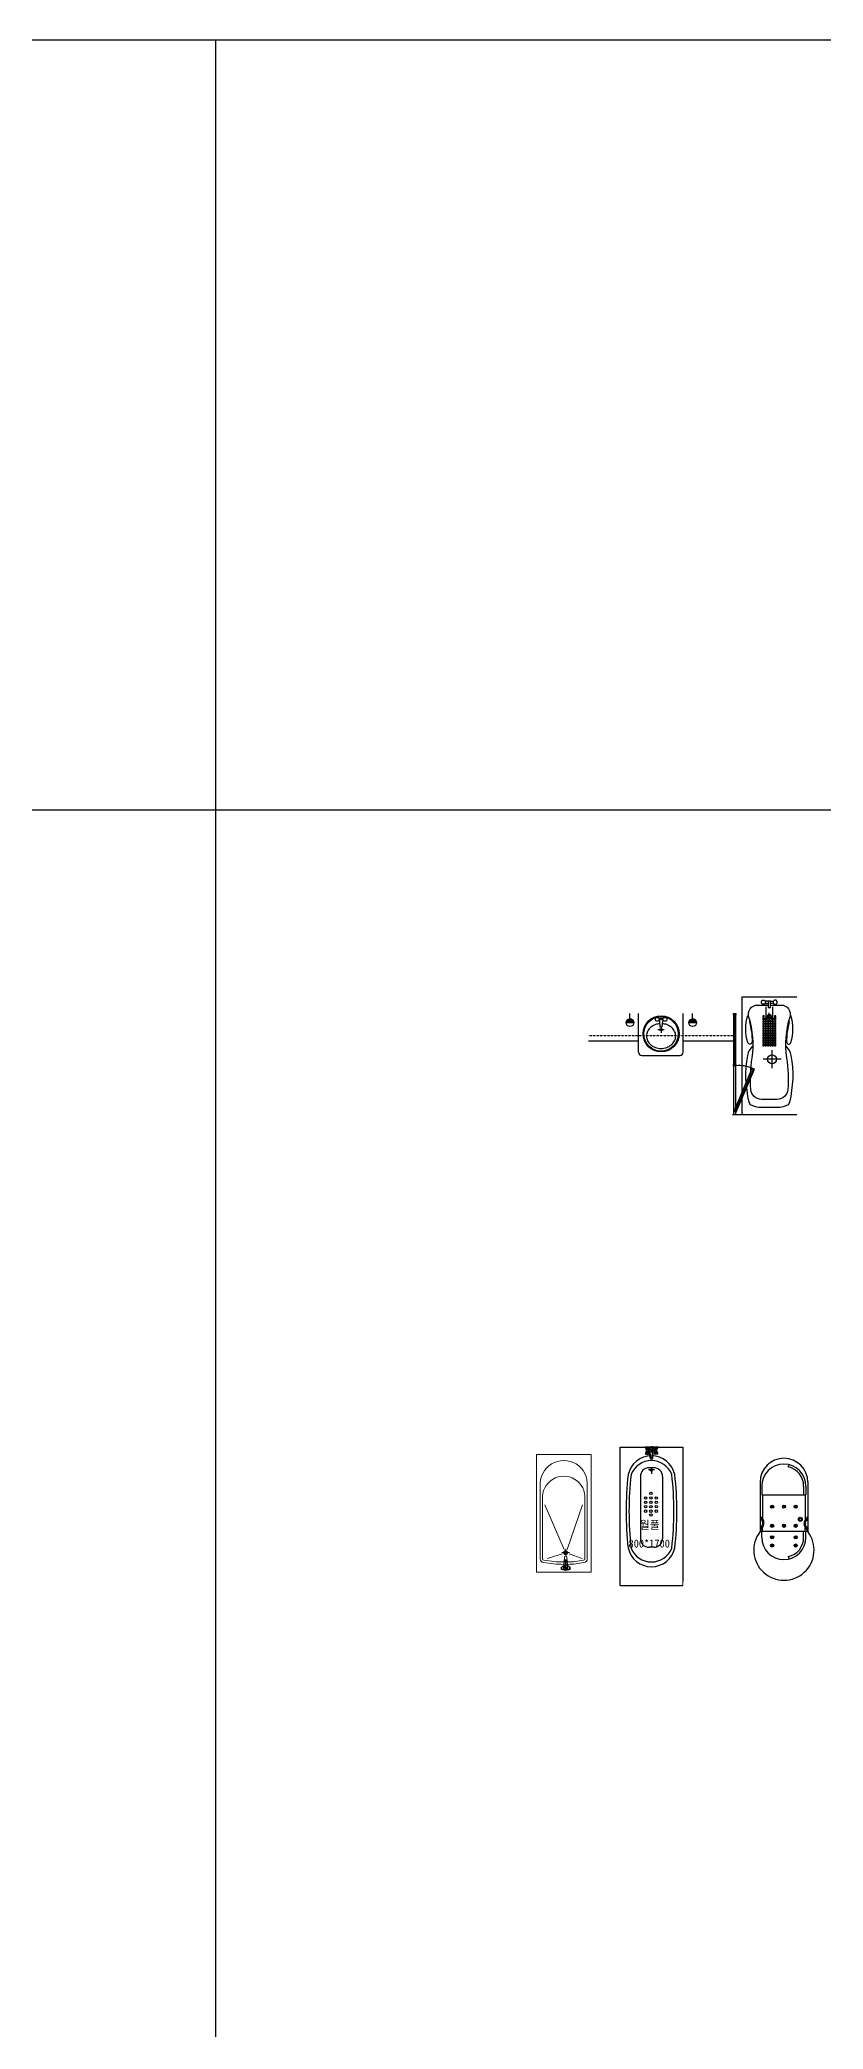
# Model space of a CAD drawing. Header units: inches. Extents: x -1249499 to 290957, y -589671 to 1013543.
# Drawn here: x -1109828 to -1099830, y 295244 to 320622 of the extents above; entities that cross this region are included whole.
import ezdxf

# ---------------------------------------------------------------- set-up
doc = ezdxf.new("R2010")
doc.units = ezdxf.units.IN
doc.header["$MEASUREMENT"] = 0
doc.linetypes.add('HIDDEN2', pattern=[0.1875, 0.125, -0.0625])
for name, color, linetype in [('6FIN', 6, 'Continuous'), ('ANGLE', 7, 'Continuous'), ('BATH', 4, 'Continuous'), ('DIM', 1, 'Continuous'), ('FIN', 6, 'Continuous'), ('new01', 1, 'Continuous'), ('SEM', 6, 'Continuous'), ('TILEFIN', 1, 'Continuous'), ('TOIL', 9, 'Continuous'), ('TOILET', 6, 'Continuous'), ('WID', 4, 'Continuous'), ('글씨', 5, 'Continuous'), ('내부배치도', 1, 'Continuous'), ('마감벽', 1, 'Continuous'), ('벽체마감', 1, 'Continuous')]:
    doc.layers.add(name, color=color, linetype=linetype)
doc.styles.get("Standard").update_dxf_attribs({"font": 'DotumChe.ttf'})

msp = doc.modelspace()

# ---------------------------------------------------------------- hatches: boundary and pattern name
at = {"layer": 'new01', "linetype": 'ByBlock'}
h = msp.add_hatch(dxfattribs=at)
h.set_pattern_fill('ANSI31', color=256, style=0)
h.set_pattern_definition([(135, (-1209639.76821, 64987.22345), (0.08838834765, 0.08838834765), [])])
h.paths.add_polyline_path([(-1102247.2, 308083.9, 1), (-1102345.3, 308083.9)])
h = msp.add_hatch(dxfattribs=at)
h.set_pattern_fill('ANSI31', color=256, style=0)
h.set_pattern_definition([(135, (-1209812.26821, 64987.22345), (0.08838834765, 0.08838834765), [])])
h.paths.add_polyline_path([(-1101447.2, 308083.9, 1), (-1101545.3, 308083.9)])

# ---------------------------------------------------------------- linework, layer by layer
at = {"color": 6}
for p, q in [((-1249499, 320622.1), (-803046.5, 320622.1)), ((-1107585, 320622.1), (-1107585, 217675.1)), ((-1193392, 310801), (-803046.5, 310801))]:
    msp.add_line(p, q, dxfattribs=at)
at = {"color": 1}
for p, q in [((-1102423.3, 302668.3), (-1101623.3, 302668.3)), ((-1102423.3, 300903.3), (-1101623.3, 300903.3))]:
    msp.add_line(p, q, dxfattribs=at)
at = {"layer": '6FIN', "color": 1}
msp.add_line((-1100867.9, 308414.4), (-1100867.9, 306914.4), dxfattribs=at)
at = {"layer": 'ANGLE', "color": 1}
for points in [[(-1100943.4, 308182.9), (-1100973.4, 308182.9), (-1100973.4, 308200.9), (-1100943.4, 308200.9)], [(-1100943.4, 307533.8), (-1100973.4, 307533.8), (-1100973.4, 307551.8), (-1100943.4, 307551.8)]]:
    msp.add_lwpolyline(points, close=True, dxfattribs=at)
at = {"layer": 'BATH'}
for p, q in [((-1100275.6, 302416.8), (-1100265, 302445.4)), ((-1100636.9, 302222.4), (-1100636.9, 301591.2)), ((-1100613.5, 302171.7), (-1100613.5, 302061.9)), ((-1100613.5, 302061.9), (-1100050.2, 302061.9)), ((-1100603.5, 302061.9), (-1100603.5, 301755.7)), ((-1100079.9, 302171.3), (-1100079.9, 302061.9)), ((-1100060.2, 302061.9), (-1100060.2, 301745)), ((-1100050.2, 302171.7), (-1100050.2, 302061.9)), ((-1100026.8, 302222.4), (-1100026.8, 301591.2)), ((-1100625.1, 301755.1), (-1100636.9, 301748.5)), ((-1100625.1, 301755.1), (-1100625.1, 301781.3)), ((-1100040.5, 301742.4), (-1100040.5, 301769.3)), ((-1100625.1, 301643.2), (-1100636.9, 301648.4)), ((-1100026.8, 301591.2), (-1100636.9, 301591.2)), ((-1100625.1, 301612.8), (-1100625.1, 301643.2)), ((-1100613.5, 301518), (-1100613.5, 301591.2)), ((-1100603.5, 301591.2), (-1100603.5, 301641.8)), ((-1100079.9, 301518), (-1100079.9, 301591.2)), ((-1100060.2, 301591.2), (-1100060.2, 301641.8)), ((-1100050.2, 301518), (-1100050.2, 301591.2)), ((-1100040.5, 301742.4), (-1100026.8, 301734)), ((-1100040.5, 301646), (-1100026.8, 301654.5)), ((-1100040.5, 301615.8), (-1100040.5, 301646)), ((-1100275.6, 301272.5), (-1100265, 301244.4))]:
    msp.add_line(p, q, dxfattribs=at)
at = {"layer": 'BATH', "color": 1}
for centre, radius in [((-1100481.8, 301908.7), 20), ((-1100481.8, 301908.7), 10), ((-1100331.8, 301908.7), 20), ((-1100331.8, 301908.7), 10), ((-1100181.8, 301908.7), 20), ((-1100181.8, 301908.7), 10), ((-1100122.3, 301749.1), 25), ((-1100122.3, 301749.1), 15), ((-1100481.8, 301666.2), 20), ((-1100481.8, 301519.3), 20), ((-1100481.8, 301666.2), 10), ((-1100481.8, 301519.3), 10), ((-1100331.8, 301666.2), 20), ((-1100331.8, 301666.2), 10), ((-1100181.8, 301666.2), 20), ((-1100181.8, 301519.3), 20), ((-1100181.8, 301666.2), 10), ((-1100181.8, 301519.3), 10), ((-1100481.8, 301415.1), 20), ((-1100481.8, 301415.1), 10), ((-1100181.8, 301415.1), 20), ((-1100181.8, 301415.1), 10)]:
    msp.add_circle(centre, radius, dxfattribs=at)
at = {"layer": 'BATH'}
for centre, radius, start, end in [((-1100331.8, 302222.4), 305.1, 0, 180), ((-1100331.8, 302171.7), 281.7, 0, 180), ((-1100331.8, 302171.3), 251.9, 0, 77.10599), ((-1100686.4, 301695.4), 105.5, 54.51101, 62.04631), ((-1100686.4, 301698.8), 100.5, 316.4539, 52.45227), ((-1100686.4, 301698.8), 85.5, 316.4539, 44.24965), ((-1099977.3, 301688), 100.5, 128.96888, 176.94358), ((-1099977.3, 301688), 85.5, 137.66316, 176.40688), ((-1099977.3, 301684.8), 105.5, 117.95369, 126.80546), ((-1100331.8, 301356.3), 385, 142.40935, 37.59065), ((-1100331.8, 301371.2), 380, 140.51325, 143.39979), ((-1100331.8, 301367), 400, 137.02217, 137.15391), ((-1100331.8, 301367), 385, 137.02217, 139.6186), ((-1100331.8, 301518), 281.7, 180, 0), ((-1100331.8, 301367), 380, 137.02217, 137.02585), ((-1100686.4, 301698.8), 105.5, 316.4539, 316.46757), ((-1100331.8, 301518), 251.9, 282.89401, 0), ((-1099977.3, 301698.8), 100.5, 183.05642, 223.5461), ((-1099977.3, 301698.8), 85.5, 183.59312, 222.33684), ((-1099977.3, 301698.8), 80.5, 183.59312, 183.81655), ((-1099977.3, 301688), 80.5, 176.18345, 176.40688), ((-1100331.8, 301367), 385, 40.82908, 42.97783), ((-1100331.8, 301371.8), 380, 36.60021, 39.94872)]:
    msp.add_arc(centre, radius, start, end, dxfattribs=at)
at = {"layer": 'DIM', "color": 3}
for p, q in [((-1100368.7, 307617.9), (-1100596.3, 307617.9)), ((-1100482.5, 307504.1), (-1100482.5, 307731.7))]:
    msp.add_line(p, q, dxfattribs=at)
msp.add_circle((-1100482.5, 307617.9), 57.3, dxfattribs=at)
at = {"layer": 'FIN', "color": 1}
for p, q in [((-1100973.4, 308200.9), (-1100973.4, 307541.4)), ((-1100943.4, 307541.4), (-1100943.4, 308200.9)), ((-1100973.4, 307683.8), (-1100973.4, 306914.4)), ((-1100943.4, 306914.4), (-1100943.4, 307683.8)), ((-1100971.8, 306942.1), (-1100735.8, 307502.2)), ((-1100943.4, 306932.4), (-1100707.4, 307492.5))]:
    msp.add_line(p, q, dxfattribs=at)
msp.add_arc((-1100899.8, 307122.3), 413.8, 66.65357, 96.05173, dxfattribs=at)
at = {"layer": 'new01', "linetype": 'ByBlock'}
for p, q in [((-1102296.3, 308132.9), (-1102296.3, 308200.9)), ((-1101496.3, 308132.9), (-1101496.3, 308200.9)), ((-1102247.2, 308083.9), (-1102345.3, 308083.9)), ((-1101447.2, 308083.9), (-1101545.3, 308083.9))]:
    msp.add_line(p, q, dxfattribs=at)
at = {"layer": 'new01', "linetype": 'HIDDEN2'}
msp.add_line((-1102825.4, 307920.9), (-1100973.4, 307920.9), dxfattribs=at)
at = {"layer": 'new01', "linetype": 'ByBlock'}
for centre in [(-1102296.3, 308083.9), (-1101496.3, 308083.9)]:
    msp.add_circle(centre, 49, dxfattribs=at)
at = {"layer": 'SEM', "color": 1}
for p, q in [((-1102186.5, 307705.9), (-1102186.5, 308200.9)), ((-1101616.5, 307705.9), (-1101616.5, 308200.9)), ((-1102825.4, 307850.9), (-1102186.5, 307850.9)), ((-1101616.5, 307850.9), (-1100973.4, 307850.9)), ((-1102146.5, 307665.9), (-1101656.5, 307665.9))]:
    msp.add_line(p, q, dxfattribs=at)
for centre, start, end in [((-1102146.5, 307705.9), 180, 270), ((-1101656.5, 307705.9), 270, 0)]:
    msp.add_arc(centre, 40, start, end, dxfattribs=at)
at = {"layer": 'TILEFIN', "color": 1}
msp.add_line((-1100985.9, 306914.4), (-1100167.9, 306914.4), dxfattribs=at)
at = {"layer": 'TOIL', "lineweight": 0}
for p, q in [((-1103134, 301364.6), (-1103381.1, 301934.8)), ((-1103098.2, 301364.6), (-1102901.1, 301934.8)), ((-1103159.1, 301309.9), (-1103351.3, 301250.2)), ((-1103068.3, 301323.3), (-1103164, 301323.3)), ((-1103144.7, 301135.9), (-1103131, 301258.2)), ((-1103116.1, 301373), (-1103116.1, 301273.6)), ((-1103116.1, 301307.5), (-1103116.1, 301288.3)), ((-1103087.8, 301136.2), (-1103101.3, 301258.2)), ((-1103073.2, 301309.9), (-1102906, 301250.2)), ((-1103173.1, 301135.8), (-1103142.3, 301157.9)), ((-1103173.1, 301109.3), (-1103173.1, 301135.8)), ((-1103116.1, 301096.1), (-1103173.1, 301109.3)), ((-1103166.1, 301111.9), (-1103166.1, 301140.8)), ((-1103116.1, 301102.3), (-1103166.1, 301111.9)), ((-1103124.3, 301103.9), (-1103124.3, 301111)), ((-1103124.3, 301111), (-1103106.6, 301111)), ((-1103116.1, 301231.2), (-1103122.4, 301231.2)), ((-1103122.4, 301231.2), (-1103122.4, 301139)), ((-1103116.1, 301231.2), (-1103109.9, 301231.2)), ((-1103116.1, 301102.3), (-1103066.1, 301111.9)), ((-1103116.1, 301096.1), (-1103059.1, 301109.3)), ((-1103109.9, 301231.2), (-1103109.9, 301139)), ((-1103106.6, 301111), (-1103106.6, 301103.9)), ((-1103059.1, 301135.8), (-1103090.2, 301158.1)), ((-1103066.1, 301111.9), (-1103066.1, 301140.8)), ((-1103059.1, 301109.3), (-1103059.1, 301135.8))]:
    msp.add_line(p, q, dxfattribs=at)
msp.add_lwpolyline([(-1103491.1, 302574), (-1102791.1, 302574), (-1102791.1, 301074), (-1103491.1, 301074)], close=True, dxfattribs=at)
for points in [[(-1103140.4, 301174.2, -0.0366104), (-1103399.1, 301196.7, -0.368072), (-1103441.1, 301246.1), (-1103441.1, 302174, -1.0833333), (-1102841.1, 302174), (-1102841.1, 301246.1, -0.368072), (-1102883.2, 301196.7, -0.0453156), (-1103092, 301174.2)], [(-1103411.1, 301246.1), (-1103411.1, 302004, -1.0925926), (-1102871.1, 302004)], [(-1103137.1, 301204.2, -0.0370345), (-1103394.3, 301226.3, -0.368072), (-1103411.1, 301246.1), (-1103411.1, 302004)], [(-1102871.1, 302004), (-1102871.1, 301246.1, -0.368072), (-1102887.9, 301226.3, -0.0458941), (-1103095.3, 301204.2)]]:
    msp.add_lwpolyline(points, format="xyb", dxfattribs=at)
msp.add_lwpolyline([(-1102871.1, 302004), (-1102871.1, 301246.1)], dxfattribs=at)
for radius in [25, 15]:
    msp.add_circle((-1103116.1, 301323.3), radius, dxfattribs=at)
for centre, radius, start, end in [((-1103116.1, 301265.2), 16.4, 334.83907, 205.07477), ((-1103116.3, 301131.2), 28.9, 170.53994, 10.08085), ((-1103116.1, 301150.4), 21.9, 106.58518, 186.8921), ((-1103116.1, 301145.2), 21.9, 173.1079, 6.8921), ((-1103116.1, 301139), 6.24, 180, 0), ((-1103116.1, 301150.4), 21.9, 353.1079, 73.41482)]:
    msp.add_arc(centre, radius, start, end, dxfattribs=at)
at = {"layer": 'TOILET', "color": 1}
for p, q in [((-1100532.9, 308359.4), (-1100572.5, 308359.4)), ((-1100502.9, 308359.4), (-1100463.2, 308359.4)), ((-1101928.7, 308141), (-1101870.1, 308141)), ((-1101928.7, 308113), (-1101925.6, 308113)), ((-1101920.6, 308108.5), (-1101913.4, 308032)), ((-1101885.4, 308032), (-1101878.2, 308108.5)), ((-1101873.2, 308113), (-1101870.1, 308113)), ((-1100572.5, 308329.4), (-1100532.9, 308329.4)), ((-1100567.9, 308159.4), (-1100467.9, 308159.4)), ((-1100517.9, 308109.4), (-1100517.9, 308209.4)), ((-1100463.2, 308329.4), (-1100502.9, 308329.4)), ((-1101939.4, 307996), (-1101859.4, 307996)), ((-1101913.4, 308032), (-1101885.4, 308032)), ((-1101899.4, 308036), (-1101899.4, 307956))]:
    msp.add_line(p, q, dxfattribs=at)
at = {"layer": 'TOILET'}
for p, q in [((-1101937.9, 302671.2), (-1102103.7, 302671)), ((-1102103.7, 302671), (-1102088.9, 302648.9)), ((-1102097.8, 302598.8), (-1102097.8, 302583.7)), ((-1102096.6, 302580.7), (-1102096.6, 302579.9)), ((-1102095.9, 302581.4), (-1102058.9, 302581.4)), ((-1102094.4, 302577.7), (-1102060.4, 302577.7)), ((-1102092.7, 302601.1), (-1102062.1, 302601.1)), ((-1102090.6, 302609.4), (-1102090.6, 302605.3)), ((-1102089.8, 302610.1), (-1102064.9, 302610.1)), ((-1102088.7, 302638.8), (-1102088.7, 302646.3)), ((-1102088.7, 302611.6), (-1102088.7, 302610.1)), ((-1102088.3, 302648.6), (-1102066.5, 302648.6)), ((-1102088, 302636.5), (-1102066.8, 302636.5)), ((-1102088, 302613.1), (-1102066.8, 302613.1)), ((-1102087.9, 302613.1), (-1102087.9, 302612.4)), ((-1102087.9, 302612.4), (-1102066.8, 302612.4)), ((-1102087.6, 302598.8), (-1102087.6, 302583.7)), ((-1102068.9, 302648.6), (-1102085.9, 302648.6)), ((-1102083, 302638.8), (-1102083, 302646.3)), ((-1102071.7, 302638.8), (-1102071.7, 302646.3)), ((-1101978, 302641.5), (-1102068.6, 302641.5)), ((-1102067.2, 302598.8), (-1102067.2, 302583.7)), ((-1102066.8, 302613.1), (-1102066.8, 302612.4)), ((-1102066.1, 302638.8), (-1102066.1, 302646.3)), ((-1102066.1, 302635.7), (-1102066.1, 302613.9)), ((-1102066.1, 302611.6), (-1102066.1, 302610.1)), ((-1102051.1, 302671), (-1102065.9, 302648.9)), ((-1102064.2, 302609.4), (-1102064.2, 302604.8)), ((-1102063.8, 302632.4), (-1102047.2, 302632.4)), ((-1102063.4, 302616.8), (-1102033.9, 302611.6)), ((-1102058.2, 302580.7), (-1102058.2, 302579.9)), ((-1102057, 302598.8), (-1102057, 302583.7)), ((-1102037.9, 302531.4), (-1102047.2, 302628.2)), ((-1102035.6, 302553.9), (-1102037.8, 302613.6)), ((-1102020.8, 302645.7), (-1102020.8, 302599.2)), ((-1102013.3, 302682.5), (-1102013.3, 302570.1)), ((-1101978.2, 302616.8), (-1102007.7, 302611.6)), ((-1102006, 302553.9), (-1102003.8, 302613.6)), ((-1102003.7, 302531.4), (-1101994.4, 302628.2)), ((-1101977.8, 302632.4), (-1101994.4, 302632.4)), ((-1101990.5, 302671), (-1101975.8, 302648.9)), ((-1101984.6, 302598.8), (-1101984.6, 302583.7)), ((-1101983.5, 302580.7), (-1101983.5, 302579.9)), ((-1101945.8, 302581.4), (-1101982.7, 302581.4)), ((-1101947.3, 302577.7), (-1101981.2, 302577.7)), ((-1101949, 302601.1), (-1101979.5, 302601.1)), ((-1101977.5, 302609.4), (-1101977.5, 302604.8)), ((-1101951.8, 302610.1), (-1101976.7, 302610.1)), ((-1101975.6, 302638.8), (-1101975.6, 302646.3)), ((-1101975.6, 302635.7), (-1101975.6, 302613.9)), ((-1101975.6, 302611.6), (-1101975.6, 302610.1)), ((-1101953.4, 302648.6), (-1101975.2, 302648.6)), ((-1101953.6, 302636.5), (-1101974.8, 302636.5)), ((-1101953.6, 302613.1), (-1101974.8, 302613.1)), ((-1101974.8, 302613.1), (-1101974.8, 302612.4)), ((-1101953.7, 302612.4), (-1101974.8, 302612.4)), ((-1101974.5, 302598.8), (-1101974.5, 302583.7)), ((-1101972.8, 302648.6), (-1101955.8, 302648.6)), ((-1101969.9, 302638.8), (-1101969.9, 302646.3)), ((-1101958.6, 302638.8), (-1101958.6, 302646.3)), ((-1101954.1, 302598.8), (-1101954.1, 302583.7)), ((-1101953.7, 302613.1), (-1101953.7, 302612.4)), ((-1101953, 302638.8), (-1101953, 302646.3)), ((-1101953, 302611.6), (-1101953, 302610.1)), ((-1101938, 302671), (-1101952.7, 302648.9)), ((-1101951.1, 302609.4), (-1101951.1, 302605.3)), ((-1101945, 302580.7), (-1101945, 302579.9)), ((-1101943.9, 302598.8), (-1101943.9, 302583.7)), ((-1102163.6, 302294.2), (-1102163.6, 301505)), ((-1101984.5, 302377.7), (-1102059.9, 302377.7)), ((-1101993.9, 302407.4), (-1102050.4, 302407.4)), ((-1102022.2, 302415.4), (-1102022.2, 302339.9)), ((-1102022.2, 302407.3), (-1102022.2, 302328.2)), ((-1101880.8, 302294.2), (-1101880.8, 301505)), ((-1101993.9, 301391.9), (-1102050.4, 301391.9))]:
    msp.add_line(p, q, dxfattribs=at)
at = {"layer": 'TOILET', "color": 1}
for points in [[(-1100567.9, 308334.1), (-1100582.5, 308319.4), (-1100603.2, 308319.4), (-1100617.9, 308334.1), (-1100617.9, 308354.8), (-1100603.2, 308369.4), (-1100582.5, 308369.4), (-1100567.9, 308354.8)], [(-1100532.9, 308359.4), (-1100532.9, 308279.4), (-1100502.9, 308279.4), (-1100502.9, 308359.4)], [(-1100467.9, 308334.1), (-1100453.2, 308319.4), (-1100432.5, 308319.4), (-1100417.9, 308334.1), (-1100417.9, 308354.8), (-1100432.5, 308369.4), (-1100453.2, 308369.4), (-1100467.9, 308354.8)], [(-1100582.9, 308169.4), (-1100602.9, 308169.4), (-1100602.9, 308149.4), (-1100582.9, 308149.4)], [(-1100582.9, 308139.4), (-1100602.9, 308139.4), (-1100602.9, 308119.4), (-1100582.9, 308119.4)], [(-1100582.9, 308109.4), (-1100602.9, 308109.4), (-1100602.9, 308089.4), (-1100582.9, 308089.4)], [(-1100552.9, 308109.4), (-1100572.9, 308109.4), (-1100572.9, 308089.4), (-1100552.9, 308089.4)], [(-1100522.9, 308109.4), (-1100542.9, 308109.4), (-1100542.9, 308089.4), (-1100522.9, 308089.4)], [(-1100492.9, 308109.4), (-1100512.9, 308109.4), (-1100512.9, 308089.4), (-1100492.9, 308089.4)], [(-1100462.9, 308109.4), (-1100482.9, 308109.4), (-1100482.9, 308089.4), (-1100462.9, 308089.4)], [(-1100432.9, 308169.4), (-1100452.9, 308169.4), (-1100452.9, 308149.4), (-1100432.9, 308149.4)], [(-1100432.9, 308139.4), (-1100452.9, 308139.4), (-1100452.9, 308119.4), (-1100432.9, 308119.4)], [(-1100432.9, 308109.4), (-1100452.9, 308109.4), (-1100452.9, 308089.4), (-1100432.9, 308089.4)], [(-1100582.9, 308079.4), (-1100602.9, 308079.4), (-1100602.9, 308059.4), (-1100582.9, 308059.4)], [(-1100582.9, 308049.4), (-1100602.9, 308049.4), (-1100602.9, 308029.4), (-1100582.9, 308029.4)], [(-1100582.9, 308019.4), (-1100602.9, 308019.4), (-1100602.9, 307999.4), (-1100582.9, 307999.4)], [(-1100582.9, 307989.4), (-1100602.9, 307989.4), (-1100602.9, 307969.4), (-1100582.9, 307969.4)], [(-1100582.9, 307959.4), (-1100602.9, 307959.4), (-1100602.9, 307939.4), (-1100582.9, 307939.4)], [(-1100582.9, 307929.4), (-1100602.9, 307929.4), (-1100602.9, 307909.4), (-1100582.9, 307909.4)], [(-1100582.9, 307899.4), (-1100602.9, 307899.4), (-1100602.9, 307879.4), (-1100582.9, 307879.4)], [(-1100582.9, 307869.4), (-1100602.9, 307869.4), (-1100602.9, 307849.4), (-1100582.9, 307849.4)], [(-1100582.9, 307839.4), (-1100602.9, 307839.4), (-1100602.9, 307819.4), (-1100582.9, 307819.4)], [(-1100552.9, 308079.4), (-1100572.9, 308079.4), (-1100572.9, 308059.4), (-1100552.9, 308059.4)], [(-1100552.9, 308049.4), (-1100572.9, 308049.4), (-1100572.9, 308029.4), (-1100552.9, 308029.4)], [(-1100552.9, 308019.4), (-1100572.9, 308019.4), (-1100572.9, 307999.4), (-1100552.9, 307999.4)], [(-1100552.9, 307989.4), (-1100572.9, 307989.4), (-1100572.9, 307969.4), (-1100552.9, 307969.4)], [(-1100552.9, 307959.4), (-1100572.9, 307959.4), (-1100572.9, 307939.4), (-1100552.9, 307939.4)], [(-1100552.9, 307929.4), (-1100572.9, 307929.4), (-1100572.9, 307909.4), (-1100552.9, 307909.4)], [(-1100552.9, 307899.4), (-1100572.9, 307899.4), (-1100572.9, 307879.4), (-1100552.9, 307879.4)], [(-1100552.9, 307869.4), (-1100572.9, 307869.4), (-1100572.9, 307849.4), (-1100552.9, 307849.4)], [(-1100552.9, 307839.4), (-1100572.9, 307839.4), (-1100572.9, 307819.4), (-1100552.9, 307819.4)], [(-1100522.9, 308079.4), (-1100542.9, 308079.4), (-1100542.9, 308059.4), (-1100522.9, 308059.4)], [(-1100522.9, 308049.4), (-1100542.9, 308049.4), (-1100542.9, 308029.4), (-1100522.9, 308029.4)], [(-1100522.9, 308019.4), (-1100542.9, 308019.4), (-1100542.9, 307999.4), (-1100522.9, 307999.4)], [(-1100522.9, 307989.4), (-1100542.9, 307989.4), (-1100542.9, 307969.4), (-1100522.9, 307969.4)], [(-1100522.9, 307959.4), (-1100542.9, 307959.4), (-1100542.9, 307939.4), (-1100522.9, 307939.4)], [(-1100522.9, 307929.4), (-1100542.9, 307929.4), (-1100542.9, 307909.4), (-1100522.9, 307909.4)], [(-1100522.9, 307899.4), (-1100542.9, 307899.4), (-1100542.9, 307879.4), (-1100522.9, 307879.4)], [(-1100522.9, 307869.4), (-1100542.9, 307869.4), (-1100542.9, 307849.4), (-1100522.9, 307849.4)], [(-1100522.9, 307839.4), (-1100542.9, 307839.4), (-1100542.9, 307819.4), (-1100522.9, 307819.4)], [(-1100492.9, 308079.4), (-1100512.9, 308079.4), (-1100512.9, 308059.4), (-1100492.9, 308059.4)], [(-1100492.9, 308049.4), (-1100512.9, 308049.4), (-1100512.9, 308029.4), (-1100492.9, 308029.4)], [(-1100492.9, 308019.4), (-1100512.9, 308019.4), (-1100512.9, 307999.4), (-1100492.9, 307999.4)], [(-1100492.9, 307989.4), (-1100512.9, 307989.4), (-1100512.9, 307969.4), (-1100492.9, 307969.4)], [(-1100492.9, 307959.4), (-1100512.9, 307959.4), (-1100512.9, 307939.4), (-1100492.9, 307939.4)], [(-1100492.9, 307929.4), (-1100512.9, 307929.4), (-1100512.9, 307909.4), (-1100492.9, 307909.4)], [(-1100492.9, 307899.4), (-1100512.9, 307899.4), (-1100512.9, 307879.4), (-1100492.9, 307879.4)], [(-1100492.9, 307869.4), (-1100512.9, 307869.4), (-1100512.9, 307849.4), (-1100492.9, 307849.4)], [(-1100492.9, 307839.4), (-1100512.9, 307839.4), (-1100512.9, 307819.4), (-1100492.9, 307819.4)], [(-1100462.9, 308079.4), (-1100482.9, 308079.4), (-1100482.9, 308059.4), (-1100462.9, 308059.4)], [(-1100462.9, 308049.4), (-1100482.9, 308049.4), (-1100482.9, 308029.4), (-1100462.9, 308029.4)], [(-1100462.9, 308019.4), (-1100482.9, 308019.4), (-1100482.9, 307999.4), (-1100462.9, 307999.4)], [(-1100462.9, 307989.4), (-1100482.9, 307989.4), (-1100482.9, 307969.4), (-1100462.9, 307969.4)], [(-1100462.9, 307959.4), (-1100482.9, 307959.4), (-1100482.9, 307939.4), (-1100462.9, 307939.4)], [(-1100462.9, 307929.4), (-1100482.9, 307929.4), (-1100482.9, 307909.4), (-1100462.9, 307909.4)], [(-1100462.9, 307899.4), (-1100482.9, 307899.4), (-1100482.9, 307879.4), (-1100462.9, 307879.4)], [(-1100462.9, 307869.4), (-1100482.9, 307869.4), (-1100482.9, 307849.4), (-1100462.9, 307849.4)], [(-1100462.9, 307839.4), (-1100482.9, 307839.4), (-1100482.9, 307819.4), (-1100462.9, 307819.4)], [(-1100432.9, 308079.4), (-1100452.9, 308079.4), (-1100452.9, 308059.4), (-1100432.9, 308059.4)], [(-1100432.9, 308049.4), (-1100452.9, 308049.4), (-1100452.9, 308029.4), (-1100432.9, 308029.4)], [(-1100432.9, 308019.4), (-1100452.9, 308019.4), (-1100452.9, 307999.4), (-1100432.9, 307999.4)], [(-1100432.9, 307989.4), (-1100452.9, 307989.4), (-1100452.9, 307969.4), (-1100432.9, 307969.4)], [(-1100432.9, 307959.4), (-1100452.9, 307959.4), (-1100452.9, 307939.4), (-1100432.9, 307939.4)], [(-1100432.9, 307929.4), (-1100452.9, 307929.4), (-1100452.9, 307909.4), (-1100432.9, 307909.4)], [(-1100432.9, 307899.4), (-1100452.9, 307899.4), (-1100452.9, 307879.4), (-1100432.9, 307879.4)], [(-1100432.9, 307869.4), (-1100452.9, 307869.4), (-1100452.9, 307849.4), (-1100432.9, 307849.4)], [(-1100432.9, 307839.4), (-1100452.9, 307839.4), (-1100452.9, 307819.4), (-1100432.9, 307819.4)], [(-1100582.9, 307809.4), (-1100602.9, 307809.4), (-1100602.9, 307789.4), (-1100582.9, 307789.4)], [(-1100552.9, 307809.4), (-1100572.9, 307809.4), (-1100572.9, 307789.4), (-1100552.9, 307789.4)], [(-1100522.9, 307809.4), (-1100542.9, 307809.4), (-1100542.9, 307789.4), (-1100522.9, 307789.4)], [(-1100492.9, 307809.4), (-1100512.9, 307809.4), (-1100512.9, 307789.4), (-1100492.9, 307789.4)], [(-1100462.9, 307809.4), (-1100482.9, 307809.4), (-1100482.9, 307789.4), (-1100462.9, 307789.4)], [(-1100432.9, 307809.4), (-1100452.9, 307809.4), (-1100452.9, 307789.4), (-1100432.9, 307789.4)]]:
    msp.add_lwpolyline(points, close=True, dxfattribs=at)
for points in [[(-1100772.9, 308099.4, -0.0640426), (-1100737.9, 307839.4, -0.8410781), (-1100792.9, 307829.4, -0.1520956), (-1100792.9, 308174.4)], [(-1100502.9, 308309.4), (-1100367.9, 308309.4, -0.5165534), (-1100257.9, 308154.4, 0.1143422), (-1100297.9, 307634.4, -0.0588816), (-1100282.9, 307230.6, -0.3862466), (-1100417.9, 307105.6), (-1100517.9, 307105.6), (-1100617.9, 307105.6, -0.3862466), (-1100752.9, 307230.6, -0.0588816), (-1100737.9, 307634.4, 0.1143422), (-1100777.9, 308154.4, -0.5165534), (-1100667.9, 308309.4), (-1100532.9, 308309.4)], [(-1100562.9, 308284.4), (-1100562.9, 308159.4, 1), (-1100472.9, 308159.4), (-1100472.9, 308284.4)], [(-1100262.9, 308099.4, 0.0640426), (-1100297.9, 307839.4, 0.8410781), (-1100242.9, 307829.4, 0.1520956), (-1100242.9, 308174.4)], [(-1101917.1, 308070.8, 0.0644354), (-1101971.9, 308059.1, 0.0917189), (-1102030.9, 308025.2, 0.1035985), (-1102071.7, 307972.6, 0.1139123), (-1102085.4, 307913.5, 0.1139123), (-1102071.7, 307854.4, 0.1035985), (-1102030.9, 307801.8, 0.0917189), (-1101971.9, 307767.9, 0.0847847), (-1101899.4, 307755.5, 0.0847847), (-1101826.9, 307767.9, 0.0917189), (-1101767.9, 307801.8, 0.1035985), (-1101727, 307854.4, 0.1139123), (-1101713.4, 307913.5, 0.1139123), (-1101727, 307972.6, 0.1035985), (-1101767.9, 308025.2, 0.0917189), (-1101826.9, 308059.1, 0.0644354), (-1101881.7, 308070.8, 0.0847847)], [(-1100732.9, 307784.4, 0.1539671), (-1100797.9, 307664.4, 0.1081123), (-1100777.9, 307070.6, 0.232654), (-1100742.9, 307030.6, 0.0990195), (-1100617.9, 307005.6), (-1100517.9, 307005.6), (-1100417.9, 307005.6, 0.0990195), (-1100292.9, 307030.6, 0.232654), (-1100257.9, 307070.6, 0.1081123), (-1100237.9, 307664.4, 0.1539671), (-1100302.9, 307784.4)]]:
    msp.add_lwpolyline(points, format="xyb", dxfattribs=at)
for points in [[(-1100558.2, 308139.4), (-1100572.9, 308139.4), (-1100572.9, 308119.4), (-1100552.9, 308119.4), (-1100552.9, 308131.1)], [(-1100482.9, 308131.1), (-1100482.9, 308119.4), (-1100462.9, 308119.4), (-1100462.9, 308139.4)], [(-1100462.9, 308139.4), (-1100477.6, 308139.4)]]:
    msp.add_lwpolyline(points, dxfattribs=at)
for centre, radius in [((-1101899.4, 307941), 230), ((-1101899.4, 307941), 220), ((-1101949.4, 308127), 25), ((-1101899.4, 308127), 8), ((-1101849.4, 308127), 25), ((-1100517.9, 308159.4), 30), ((-1100517.9, 308159.4), 20), ((-1101899.4, 307996), 15)]:
    msp.add_circle(centre, radius, dxfattribs=at)
at = {"layer": 'TOILET'}
for centre in [(-1102022.2, 302377.7), (-1102097.3, 302019.6), (-1102030, 302080.9), (-1102030, 302019.6), (-1101961.5, 302019.6), (-1102097.3, 301966.4), (-1102097.3, 301911.7), (-1102097.3, 301852.5), (-1102030, 301966.4), (-1102030, 301911.7), (-1102030, 301852.5), (-1102030, 301803.4), (-1101961.5, 301966.4), (-1101961.5, 301911.7), (-1101961.5, 301852.5)]:
    msp.add_circle(centre, 15.1, dxfattribs=at)
at = {"layer": 'TOILET', "color": 1}
for centre, start, end in [((-1101925.6, 308108), 5.39095, 90), ((-1101873.2, 308108), 90, 174.60905)]:
    msp.add_arc(centre, 5, start, end, dxfattribs=at)
at = {"layer": 'TOILET'}
for centre, radius, start, end in [((-1102022.2, 302252.4), 305, 12.44988, 167.55012), ((-1102092.7, 302594.2), 6.86, 42.07502, 137.92498), ((-1102092.7, 302588.3), 6.86, 222.07502, 317.92498), ((-1102095.9, 302580.7), 0.754, 90, 180), ((-1102094.4, 302579.9), 2.26, 180, 270), ((-1102095.1, 302605.3), 4.52, 282.43436, 0), ((-1102089.8, 302609.4), 0.754, 90, 180), ((-1101998.5, 302624.8), 91, 173.03794, 186.96206), ((-1102088.3, 302649.3), 0.754, 213.69007, 270), ((-1102088, 302635.7), 0.754, 90, 173.03794), ((-1102088, 302613.9), 0.754, 186.96206, 270), ((-1102085.9, 302645.7), 2.9, 12.68038, 167.31962), ((-1102085.9, 302639.4), 2.9, 192.68038, 347.31962), ((-1102087.9, 302611.6), 0.754, 90, 180), ((-1102077.4, 302577), 24, 64.94238, 115.05762), ((-1102077.4, 302605.5), 24, 244.94238, 295.05762), ((-1102077.4, 302640.4), 8.2, 46.39718, 133.60282), ((-1102077.4, 302644.7), 8.2, 226.39718, 313.60282), ((-1102068.9, 302645.7), 2.9, 12.68038, 167.31962), ((-1102068.9, 302639.4), 2.9, 192.68038, 347.31962), ((-1102062.1, 302594.2), 6.86, 42.07502, 137.92498), ((-1102062.1, 302588.3), 6.86, 222.07502, 317.92498), ((-1102066.8, 302635.7), 0.754, 0, 90), ((-1102066.8, 302613.9), 0.754, 270, 0), ((-1102066.8, 302611.6), 0.754, 0, 90), ((-1102066.5, 302649.3), 0.754, 270, 326.30993), ((-1102063.8, 302634.6), 2.26, 180, 270), ((-1102063.8, 302614.6), 2.26, 80.00075, 180), ((-1102064.9, 302609.4), 0.754, 0, 90), ((-1102059.7, 302605.3), 4.52, 180, 257.56564), ((-1102060.4, 302579.9), 2.26, 270, 0), ((-1102058.9, 302580.7), 0.754, 0, 90), ((-1102020.8, 302641.5), 29.6, 311.99999, 228.00001), ((-1102052.4, 302741.9), 109.7, 272.70632, 278.64638), ((-1102046.2, 302613.3), 8.45, 2.1211, 48.00001), ((-1102023.2, 302532.8), 14.8, 185.47191, 270), ((-1102041.3, 302699.4), 66.1, 274.65662, 276.5513), ((-1102041.3, 302699.4), 66.1, 274.65662, 276.5513), ((-1102020.8, 302553.9), 14.8, 180, 0), ((-1102020.8, 302685.9), 75.4, 260.00075, 279.99925), ((-1102020.8, 302521.3), 113.1, 83.4487, 96.5513), ((-1102018.4, 302532.8), 14.8, 270, 354.52809), ((-1102000.4, 302699.4), 66.1, 263.4487, 265.34338), ((-1101989.3, 302741.9), 109.7, 261.35362, 267.29368), ((-1101995.4, 302613.3), 8.45, 131.99999, 177.8789), ((-1101989.9, 302671.4), 0.754, 197.62439, 213.69007), ((-1101979.5, 302594.2), 6.86, 42.07502, 137.92498), ((-1101979.5, 302588.3), 6.86, 222.07502, 317.92498), ((-1101982.7, 302580.7), 0.754, 90, 180), ((-1101981.2, 302579.9), 2.26, 180, 270), ((-1101982, 302605.3), 4.52, 282.43436, 0), ((-1101977.8, 302614.6), 2.26, 0, 99.99925), ((-1101977.8, 302634.6), 2.26, 270, 0), ((-1101976.7, 302609.4), 0.754, 90, 180), ((-1101975.2, 302649.3), 0.754, 213.69007, 270), ((-1101972.8, 302645.7), 2.9, 12.68038, 167.31962), ((-1101972.8, 302639.4), 2.9, 192.68038, 347.31962), ((-1101974.8, 302635.7), 0.754, 90, 180), ((-1101974.8, 302613.9), 0.754, 180, 270), ((-1101974.8, 302611.6), 0.754, 90, 180), ((-1101964.3, 302577), 24, 64.94238, 115.05762), ((-1101964.3, 302605.5), 24, 244.94238, 295.05762), ((-1101964.3, 302640.4), 8.2, 46.39718, 133.60282), ((-1101964.3, 302644.7), 8.2, 226.39718, 313.60282), ((-1101955.8, 302645.7), 2.9, 12.68038, 167.31962), ((-1101955.8, 302639.4), 2.9, 192.68038, 347.31962), ((-1101949, 302594.2), 6.86, 42.07502, 137.92498), ((-1101949, 302588.3), 6.86, 222.07502, 317.92498), ((-1101953.7, 302611.6), 0.754, 0, 90), ((-1101953.6, 302635.7), 0.754, 6.96206, 90), ((-1101953.6, 302613.9), 0.754, 270, 353.03794), ((-1101953.4, 302649.3), 0.754, 270, 326.30993), ((-1102043.2, 302624.8), 91, 353.03794, 6.96206), ((-1101951.8, 302609.4), 0.754, 0, 90), ((-1101946.6, 302605.3), 4.52, 180, 257.56564), ((-1101947.3, 302579.9), 2.26, 270, 0), ((-1101945.8, 302580.7), 0.754, 0, 90), ((-1101938.6, 302671.4), 0.754, 326.30993, 342.37561), ((-1098192.6, 301850.7), 4153.8, 173.53759, 186.46241), ((-1098234.8, 301850.7), 4074, 173.38316, 186.61684), ((-1102022.2, 302218.6), 278.6, 21.37959, 158.62041), ((-1102050.4, 302294.2), 113.1, 90, 180), ((-1101993.9, 302294.2), 113.1, 0, 90), ((-1105809.6, 301850.7), 4074, 353.38316, 6.61684), ((-1105851.7, 301850.7), 4153.8, 353.53759, 6.46241), ((-1102050.4, 301505), 113.1, 180, 270), ((-1101993.9, 301505), 113.1, 270, 0), ((-1102022.2, 301448.9), 305, 192.44988, 347.55012), ((-1102022.2, 301482.8), 278.6, 201.37959, 338.62041)]:
    msp.add_arc(centre, radius, start, end, dxfattribs=at)
at = {"layer": 'WID', "color": 1}
for p, q in [((-1100958.4, 307551.8), (-1100958.4, 308182.9)), ((-1100721.6, 307497.3), (-1100958.4, 306937.6)), ((-1100707.4, 307492.5), (-1100735.8, 307502.2))]:
    msp.add_line(p, q, dxfattribs=at)
at = {"layer": '내부배치도', "color": 1}
msp.add_line((-1100867.9, 308414.4), (-1100167.9, 308414.4), dxfattribs=at)
at = {"layer": '마감벽', "color": 1, "lineweight": 0}
for p, q in [((-1102423.3, 302668.3), (-1102423.3, 300953.3)), ((-1101623.3, 302668.3), (-1101623.3, 300903.3))]:
    msp.add_line(p, q, dxfattribs=at)
at = {"layer": '마감벽'}
msp.add_line((-1101623.3, 302668.3), (-1101623.3, 300953.3), dxfattribs=at)
at = {"layer": '벽체마감'}
msp.add_line((-1102423.3, 300903.3), (-1102423.3, 302668.3), dxfattribs=at)

# ---------------------------------------------------------------- texts
at = {"layer": '글씨', "color": 0}
for s, p in [('800*1700', (-1102314.7, 301388.5)), ('월풀', (-1102173.4, 301626.7))]:
    msp.add_text(s, height=102.09, dxfattribs=at).set_placement(p)

doc.saveas('drawing.dxf')
